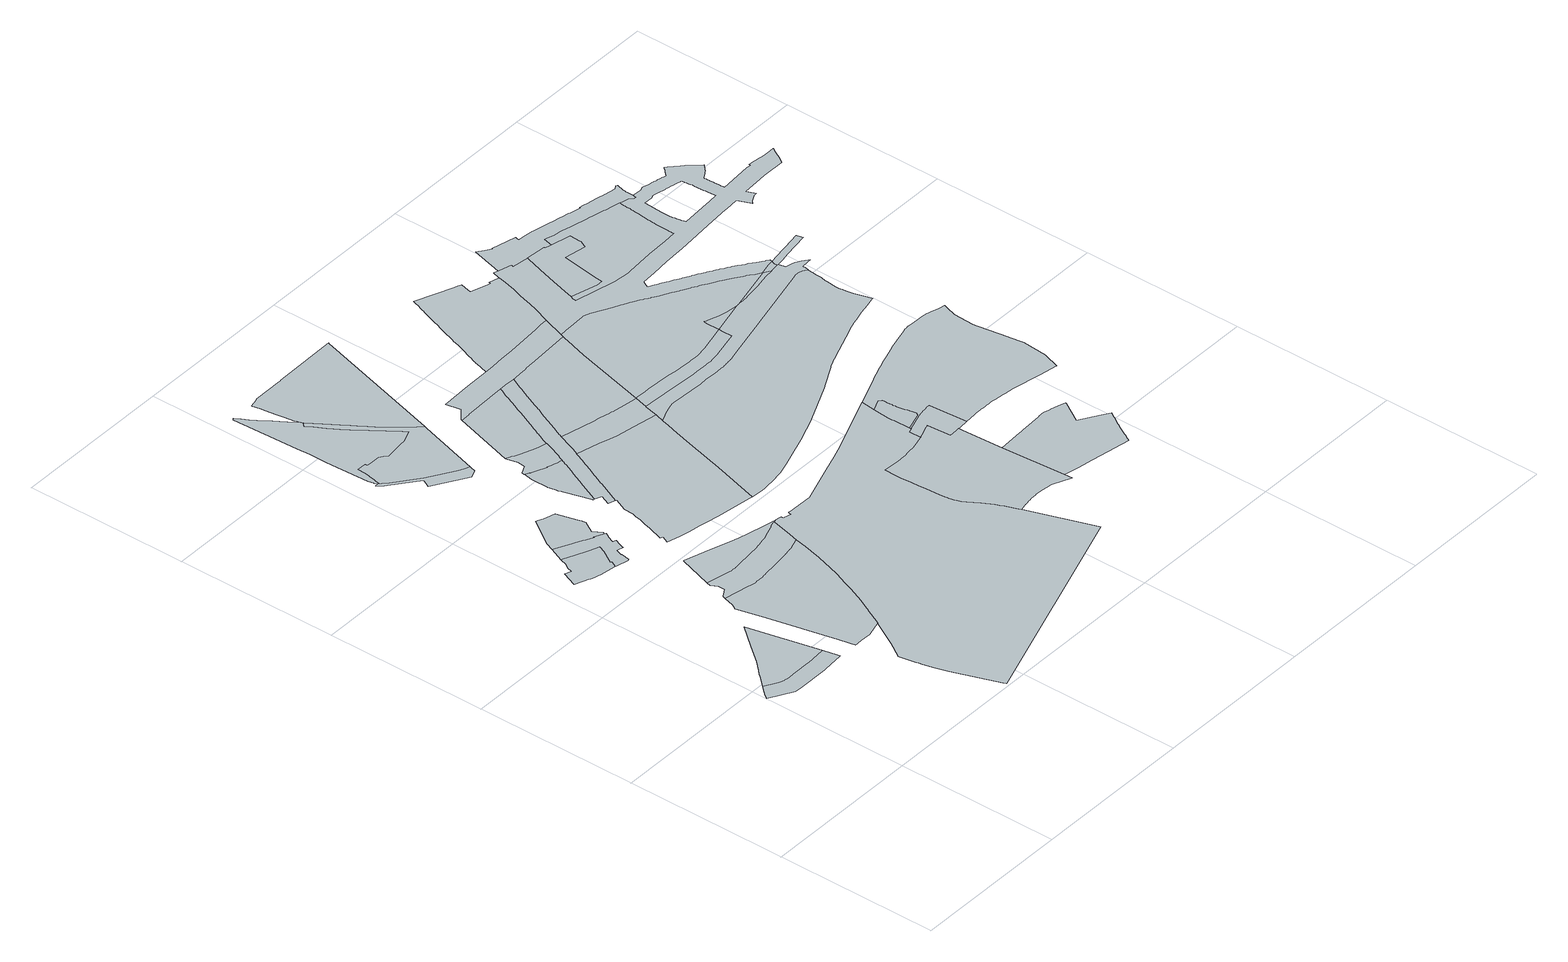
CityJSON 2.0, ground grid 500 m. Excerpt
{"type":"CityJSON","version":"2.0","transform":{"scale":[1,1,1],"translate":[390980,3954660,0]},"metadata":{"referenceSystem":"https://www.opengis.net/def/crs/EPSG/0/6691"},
"CityObjects":{
"object1":{"type":"GenericCityObject","attributes":{"class":"9","urbanPlanType":"21","prefecture":"13","city":"13100"},"geometry":[{"type":"MultiSurface","lod":"0","boundaries":[[[0,1,2,3,4,5,6,7,8,9,10,11,12,13,14,15,16,17,18,19,20,21,22,23,24,25,26]]]}]},
"object2":{"type":"GenericCityObject","attributes":{"class":"11","urbanPlanType":"21","prefecture":"13","city":"13100"},"geometry":[{"type":"MultiSurface","lod":"0","boundaries":[[[27,28,29,30,31,32,33,14,13,12,11,10,9,8,7,6,5,4,3,2,1,0,26]]]}]},
"object3":{"type":"GenericCityObject","attributes":{"class":"12","urbanPlanType":"21","prefecture":"13","city":"13100"},"geometry":[{"type":"MultiSurface","lod":"0","boundaries":[[[34,35,36,37,38,39,40,41,42,43,44,45,46,47,48,49,50,51,52,53,54]]]}]},
"object4":{"type":"GenericCityObject","attributes":{"class":"11","urbanPlanType":"21","prefecture":"13","city":"13100"},"geometry":[{"type":"MultiSurface","lod":"0","boundaries":[[[55,56,57,58,59,60,61,62,63,41,40,39,38,37,36,35,34,54,64,65,66,67,68,69,70,71,72,73,74,75,76,77,78,79,80,81]]]}]},
"object5":{"type":"GenericCityObject","attributes":{"class":"11","urbanPlanType":"21","prefecture":"13","city":"13100"},"geometry":[{"type":"MultiSurface","lod":"0","boundaries":[[[82,83,84,85,86,87,88,89,90,91,92,93,94,95,96,97,98,99,100,101,102,103,104,105,106,107,108,109,110,111,112,113,114,115,116,117,118,119,120,121,122,123,124,125,126,127,128,129,130,131,132,133,134,135,136,137,138,139,140,141,142,143,144,145,146,147,148,149,150,151,152,153,154,155,156,157,158]]]}]},
"object6":{"type":"GenericCityObject","attributes":{"class":"9","urbanPlanType":"21","prefecture":"13","city":"13100"},"geometry":[{"type":"MultiSurface","lod":"0","boundaries":[[[159,160,161,162,163,164,63,62,61,60,59,58,57,56,55,81,165,166,167,168,169,170,171,172]]]}]},
"object7":{"type":"GenericCityObject","attributes":{"class":"11","urbanPlanType":"21","prefecture":"13","city":"13100"},"geometry":[{"type":"MultiSurface","lod":"0","boundaries":[[[173,174,175,176,177,178,179,180,181,182,183,184,185,186,187,188,189,190,191,192,193,194,195,196,197,198,199,200,201,202,203,204,205,206,207,208,209,210,211,148,147,146,145,144,143,142,141,140,139,138,137,136,135,134,133,132,131,130,129,128,127,126,125,124,123,122,121,120,119,118,117,116,115,114,113,112,111,110,109,108,107,106,105,104,103,102,101,100,99,98,97,96,95,94,93]]]}]},
"object8":{"type":"GenericCityObject","attributes":{"class":"5","urbanPlanType":"21","prefecture":"13","city":"13100"},"geometry":[{"type":"MultiSurface","lod":"0","boundaries":[[[212,213,214,215,216,217,218,219,220,221,222,223,224,225,226,227,228,229,230,231,232,233,234,235,236,237,238,239]]]}]},
"object9":{"type":"GenericCityObject","attributes":{"class":"11","urbanPlanType":"21","prefecture":"13","city":"13100"},"geometry":[{"type":"MultiSurface","lod":"0","boundaries":[[[240,241,242,243,244,245,246,247,248,207,206,205,204,203,202,201,200,199,198,197,196,195,194,193,192,191,190,189,188,187,186,185,184,183,182,181,180,179,178,177,176,175,249]]]}]},
"object10":{"type":"GenericCityObject","attributes":{"class":"5","urbanPlanType":"21","prefecture":"13","city":"13100"},"geometry":[{"type":"MultiSurface","lod":"0","boundaries":[[[250,251,252,253,254,255,256,257,258,259,260,261,262,263,264,265,266,267,268,269,270,271,272,273,274,275,276,277,278,279,280,281,282,283,284,285,286,287,288,289,290,291,292,293,294,295,296,297,298,299,300,301,302,303,223,222,221,220,219,218,217,216,215,214,213,212,239,304,305]]]}]},
"object11":{"type":"GenericCityObject","attributes":{"class":"11","urbanPlanType":"21","prefecture":"13","city":"13100"},"geometry":[{"type":"MultiSurface","lod":"0","boundaries":[[[306,307,308,309,310,311,312,313,314,315,316,317,318,319,320,321,322,323,324,325,326,327,328,223,303,302,301,300,299,298,297,296,295,294,293,292,291,290,289,288,287,286,285,284,283,282,281,280,279,278,277,276,275,274,273,272,271,270,269,268]]]}]},
"object12":{"type":"GenericCityObject","attributes":{"class":"9","urbanPlanType":"21","prefecture":"13","city":"13100"},"geometry":[{"type":"MultiSurface","lod":"0","boundaries":[[[329,330,331,332,333,334,335,336,337,338,339,340,341,342,343,344,345,346,347,348,349,350,351,352,353,354,355,356,357,358,359,360,361,362,363,364,365,366,367,368,369,370,371,372,373,374,375,376,377,378,379]]]}]},
"object13":{"type":"GenericCityObject","attributes":{"class":"9","urbanPlanType":"21","prefecture":"13","city":"13100"},"geometry":[{"type":"MultiSurface","lod":"0","boundaries":[[[380,381,382,383,384,385,386,387,388,389,390,391,392,393,394,395,396,397,398,399,400,341,340,339,338,337,336,335,334,333,332,331,330,329,379,401,402,403,404,405,406,407,408]]]}]},
"object14":{"type":"GenericCityObject","attributes":{"class":"11","urbanPlanType":"21","prefecture":"13","city":"13100"},"geometry":[{"type":"MultiSurface","lod":"0","boundaries":[[[409,410,411,412,413,414,415,416,417,418,419,420,421,422,423,424,425,426,427,428,429,430,431,249,175,174,173,93,92,91,90,89,88,87,86,85,84,83,82,158,432,433,434,435,436,437,438,439,440,441,442,443,444,445,446,447,448,449,450,451,452,453,454,455,456,457,458,459,460,461,462,463,464,465,466,467,468,469,470,471,472,473,474,475,476,477,478,479,480,481,482,483,484,485,486,487,488,489,490,491,492,493,494,495,496,497,498,499,500,501,502,503,504,505,506,507,508,509,510,511,512,513,514,515,516,517,518,519,520,521,522,523,524,525,526,527,528,529,530,531,532,533,534,535,536,537,538,539,540,541,542]]]}]},
"object15":{"type":"GenericCityObject","attributes":{"class":"5","urbanPlanType":"21","prefecture":"13","city":"13100"},"geometry":[{"type":"MultiSurface","lod":"0","boundaries":[[[543,544,545,546,547,548,549,550,551,552,553,554,555,556,557,558,559,560,561,562,563,564,268,267,266,265,264,263,262,261,260,259,258,257,256,255,254,253,252,251,250,305]]]}]},
"object16":{"type":"GenericCityObject","attributes":{"class":"9","urbanPlanType":"21","prefecture":"13","city":"13100"},"geometry":[{"type":"MultiSurface","lod":"0","boundaries":[[[565,566,567,568,569,570,571,572,573,574,575,576,577,578,579,580,581,582,583,584,585,586,587,588,589,590,591,592,593,594,595,596,597,598,599,600,601,602,603,604,605,606,607,608,609,610,611,612,613,614,615,616,617,618,619,620,621,622,623,624]]]}]},
"object17":{"type":"GenericCityObject","attributes":{"class":"10","urbanPlanType":"21","prefecture":"13","city":"13100"},"geometry":[{"type":"MultiSurface","lod":"0","boundaries":[[[625,626,627,628,629,630,631,632,633,634,635,636,637,638,639,640,641,642,643,644,645,646,647,648,649,650,651,652,653,408,407,406,405,404,403,402,401,379,378,377,376,375,374,373,372,371,370,369,368,367,366,365,364,654,655,596,595,594,593,592,591,590,589,588,587,586,585,584,583,582,581,580,579,578,577,576,575,574,573,572,656,657,658,659,660,661,662,663,664,665,666,667,668,669,670,671,672,673,674,675,676,677,678,679,680,681,682,683,684,685,686,687,688,689,690]]]}]},
"object18":{"type":"GenericCityObject","attributes":{"class":"9","urbanPlanType":"21","prefecture":"13","city":"13100"},"geometry":[{"type":"MultiSurface","lod":"0","boundaries":[[[653,652,651,650,649,648,647,646,645,644,643,642,641,640,639,638,637,636,635,634,633,632,631,630,629,628,627,691,692,693,394,393,392,391,390,389,388,387,386,385,384,383,382,381,380,408]]]}]},
"object19":{"type":"GenericCityObject","attributes":{"class":"9","urbanPlanType":"21","prefecture":"13","city":"13100"},"geometry":[{"type":"MultiSurface","lod":"0","boundaries":[[[694,695,696,697,698,699,700,660,659,658,657,656,572,571,570,569,568,567,566,565,624,701,702,703]]]}]},
"object20":{"type":"GenericCityObject","attributes":{"class":"9","urbanPlanType":"21","prefecture":"13","city":"13100"},"geometry":[{"type":"MultiSurface","lod":"0","boundaries":[[[704,705,706,707,708,709,710,711,712,713,714,715,690,689,688,687,686,685,684,683,682,681,680,679,678,677,676,675,674,673,672,671,670,669,668,667,666,665,664,663,662,661,660,700,699,698,697,696,695,694,703]]]}]},
"object21":{"type":"GenericCityObject","attributes":{"class":"10","urbanPlanType":"21","prefecture":"13","city":"13100"},"geometry":[{"type":"MultiSurface","lod":"0","boundaries":[[[716,717,718,719,720,721,722,723,724,725,726,727,728,729,693,692,691,627,626,625,690,715,714,713,712,711,710,709,708,707,730]]]}]},
"object22":{"type":"GenericCityObject","attributes":{"class":"5","urbanPlanType":"21","prefecture":"13","city":"13100"},"geometry":[{"type":"MultiSurface","lod":"0","boundaries":[[[731,732,733,734,735,736,737,738,739,740,741,531,530,529,528,527,526,525,524,523,522,521,520,519,518,517,516,515,514,513,512,511,510,509,508,507,506,505,504,503,502,501,500,499,498,497,496,495,494,493,492,491,490,489,488,487,486,485,484,483,482,481,480,479,478,477,476,475,474,473,472,471,470,469,468,467,466,465,464,463,462,461,460,459,458,457,456,742,743,744,745,746,747,748,749,750,751,752,753,754,755,756,757,758,759,760,761,762,763,764,765,766,767,768,769,770,771,772,773,774,775,776,777,778,779,780,781,782,783,784,785,786,787,788,789,790,791,792,793,794,795,796,797,798,799,800,801,802,803,804,805,806,807,808,809,810,811,812,813,814,815,816,817,818,819,820,821,822,823,824,825,826,827]]]}]},
"object23":{"type":"GenericCityObject","attributes":{"class":"11","urbanPlanType":"21","prefecture":"13","city":"13100"},"geometry":[{"type":"MultiSurface","lod":"0","boundaries":[[[828,829,830,831,832,833,834,835,836,837,838,839,840,841,842,843,844,845,846,847,848,849,850,851,852,853,854,855,856,857,858,859,860,861,862,863,864,865,866,703,702]]]}]},
"object24":{"type":"GenericCityObject","attributes":{"class":"10","urbanPlanType":"21","prefecture":"13","city":"13100"},"geometry":[{"type":"MultiSurface","lod":"0","boundaries":[[[867,868,869,870,871,872,873,874,875,876,877,878,879,880,881,882,883,884,885,886,887,888,889,890,891,892,893,894,895,896,897,898,899,900,901,902,903,904,905,906,907,908,909,725,724,723,722,721,720,719,718,910,911,912,913,914,915]]]}]},
"object25":{"type":"GenericCityObject","attributes":{"class":"6","urbanPlanType":"21","prefecture":"13","city":"13100"},"geometry":[{"type":"MultiSurface","lod":"0","boundaries":[[[916,917,918,919,920,921,533,532,531,741,740,739,738,737,736,735,734,733,732,731,827,922,923]]]}]},
"object26":{"type":"GenericCityObject","attributes":{"class":"5","urbanPlanType":"21","prefecture":"13","city":"13100"},"geometry":[{"type":"MultiSurface","lod":"0","boundaries":[[[924,925,926,927,928,929,930,931,932,933,934,935,936,937,938,939,940,941,942,943,944,945,946,947,948,949,950,542,541,540,539,538,537,536,535,534]]]}]},
"object27":{"type":"GenericCityObject","attributes":{"class":"12","urbanPlanType":"21","prefecture":"13","city":"13100"},"geometry":[{"type":"MultiSurface","lod":"0","boundaries":[[[951,952,953,954,955,956,957,958,959,960,961,962,963,964,965,966,967,968,969,970,971,972,973,974,975,976,977,978,979,980,981,982,983,984,985,986,987,988,989,990,991,992,993,994,995,996,997,998,999,1000,1001,1002,1003,1004,1005,1006,623,622,621,620,619,618,1007,1008,1009,1010,1011,1012,1013,1014,1015,1016,1017,1018,1019,1020,1021,1022,1023,1024,1025,1026,1027,1028,1029,1030,1031,1032,1033,1034,1035,1036,1037,1038,1039,1040,1041,1042,1043,1044,1045,1046,1047,1048,1049,1050,1051,1052,1053,1054,1055,1056,1057,1058,1059]]]}]},
"object28":{"type":"GenericCityObject","attributes":{"class":"5","urbanPlanType":"21","prefecture":"13","city":"13100"},"geometry":[{"type":"MultiSurface","lod":"0","boundaries":[[[1060,1061,1062,1063,1064,1065,1066,1067,1068,825,824,1069,1070,1071,1072,1073,1074,1075,1076,1077,1078,1079,1080,1081,1082,1083,1084,1085,1086,1087,1088,1089,1090,1091,1092,1093,1094,1095]]]}]},
"object29":{"type":"GenericCityObject","attributes":{"class":"11","urbanPlanType":"21","prefecture":"13","city":"13100"},"geometry":[{"type":"MultiSurface","lod":"0","boundaries":[[[1096,1097,1098,1099,1100,1101,1102,1103,1104,1105,1106,1107,1108,1109,1110,1111,1112,1113,1114,1115,1116,1117,1118,1119,1120,1121,1122,1123,1124,1125,1126,1127,1128,1129,1130,1131,1132,1133,1134,1135,1136,1137,1138,1139,1140,1141,1142,1143,1144,1145,1146,1147,1148,1149,1150,1151,1152,1153,1154,730,707,706,705,704,703,866,865,864,863,862,861,860,859,858,857,856,855,854,853,852,851,850,849,848,847,846,1155,1156,1157,1158,1159,1160,1161,1162,1163,1164,1165,1166,1167,1168,1169,1170,1171,1172]]]}]},
"object30":{"type":"GenericCityObject","attributes":{"class":"12","urbanPlanType":"21","prefecture":"13","city":"13100"},"geometry":[{"type":"MultiSurface","lod":"0","boundaries":[[[1173,1174,1175,1176,1177,1178,1179,1180,1181,1182,1183,1184,1185,1186,1187,1188,1189,1190,1191,1192,1193,1194,1171,846,845,844,843,842,841,840,839,838,837,836,835,834,833,832,831,830,829,828,702,701,624,623,1006,1005,1004,1003,1002,1001,1000,999,998,997,996,995,994,993,992,991,990,989,988,987,986,985,984,983,982,981,980,979,978,977,976,975,974,973,972,971,970,969,968,967,966,965,964,963,962,961,960,959,958,957,956,955,954,953,952,951,1059,1195,1196,1197,1198,1199,1200,1201,1202,1203,1204,1205,1206,1207,1208,1209,1210,1211,1212]]]}]},
"object31":{"type":"GenericCityObject","attributes":{"class":"5","urbanPlanType":"21","prefecture":"13","city":"13100"},"geometry":[{"type":"MultiSurface","lod":"0","boundaries":[[[1213,1214,1215,1216,1217,1218,1219,1220,1221,1222,1223,1224,1225,1226,1227,1228,1229,1230,1231,1232,1233,1234,1235,1236,1237,409,542,950,949,948,947,946,945,944,943,942,941,940,939,938,937,936,935,934,933,932,931,930,929,928,927,926,925,924,534,533,921,920,919,918,917,916,923,1238,1239,1240,1241,1242,1243,1244,1245,1246,1247,1248,1249,1250,1251,1252,1253,1254,1255,1256,1257,1258,1259,1260,1261,1262,1263,1264,1265,1266,1267,1268,1269,1270,1271,1272,1273]]]}]},
"object32":{"type":"GenericCityObject","attributes":{"class":"12","urbanPlanType":"21","prefecture":"13","city":"13100"},"geometry":[{"type":"MultiSurface","lod":"0","boundaries":[[[1170,1169,1168,1167,1166,1165,1164,1163,1162,1161,1160,1159,1158,1157,1156,1155,846,1171]]]}]},
"object33":{"type":"GenericCityObject","attributes":{"class":"9","urbanPlanType":"21","prefecture":"13","city":"13100"},"geometry":[{"type":"MultiSurface","lod":"0","boundaries":[[[1274,1275,1276,1277,1278,1279,1280,1281,1282,1283,1284,1285,1286,1287,1288,1289,1290,1291,1292,1293,1294,1295,1296]]]}]},
"object34":{"type":"GenericCityObject","attributes":{"class":"5","urbanPlanType":"21","prefecture":"13","city":"13100"},"geometry":[{"type":"MultiSurface","lod":"0","boundaries":[[[1297,1298,1299,1300,1301,1302,1303,1304,1305,1306,1307,1308,1309,1310,1311,1312,1313,1314,1315,1316,1317,1296,1295,1294,1293,1292,1291,1290,1289,1288,1287,1286,1285,1284,1318,1319,1320,1321,1322,1323,1324,1325,1326,1327,1328,1329,1330,1331,1332,1333,1334,1335,1336,1337,1338,1339,1340,1341,1342,1343,1344,1345,1346,1347,1348,1349,1350,1351,1352,1353,1354,1355,1356,1357,1358,1359,1360,1361,1362,1363,1364,1365,1366,1367,1368]]]}]},
"object35":{"type":"GenericCityObject","attributes":{"class":"11","urbanPlanType":"21","prefecture":"13","city":"13100"},"geometry":[{"type":"MultiSurface","lod":"0","boundaries":[[[1369,1370,1371,1172,1171,1194,1193,1192,1191,1190,1189,1188,1187,1186,1185,1184,1183,1182,1181,1180]]]}]},
"object36":{"type":"GenericCityObject","attributes":{"class":"10","urbanPlanType":"21","prefecture":"13","city":"13100"},"geometry":[{"type":"MultiSurface","lod":"0","boundaries":[[[1372,1373,1374,1375,1376,1377,1378,1379,1276,1275,1274,1296,1317,1316,1315,1314,1313,1312,1311,1310,1309,1308,1307,1306,1305,1304,1303,1302,1301,1300,1299,1298,1297,1368,1380,1381,1382,1383,1384,1385,1386,1387,1388,1389,1390,1391,1392,1393,1394,1395,1396,1397,1398,1399,1400,1401,1402,1403,1404,1405,1406,1407,1408,1409,1410,1411,1412,1413,1414,1415,1416,1417,1418,1419,1420,1421,1422,1423,1424,1425]]]}]},
"object37":{"type":"GenericCityObject","attributes":{"class":"9","urbanPlanType":"21","prefecture":"13","city":"13100"},"geometry":[{"type":"MultiSurface","lod":"0","boundaries":[[[1179,1178,1177,1176,1426,1172,1371,1370,1369,1180]]]}]},
"object38":{"type":"GenericCityObject","attributes":{"class":"9","urbanPlanType":"21","prefecture":"13","city":"13100"},"geometry":[{"type":"MultiSurface","lod":"0","boundaries":[[[1427,915,914,913,912,911,910,718,717,716,730,1154,1153,1152,1151,1150,1149,1148,1147,1146,1145,1144,1143,1142,1141,1140,1139,1138,1137,1136,1135,1134,1133,1132,1131,1130,1129,1128,1127,1126,1125,1124,1123,1122,1121,1120,1119,1118,1117,1116,1115,1114,1113,1112,1111,1110,1109,1108,1107,1106,1105,1104,1103,1102,1101,1100,1099,1098,1097,1096,1172,1426,1176,1428,1429,1430,1431,1432,1433,1434,1435,1436,1437,1438,1439,1440,1441,1442,1443,1444,1445,1446,1447,1448,1449,1450,1451,1452,1453,1454,1455,1456,1457,1458,1459,1460,1461,1462,1463,1464,1465,1466,1467,1468,1469,1470,1471,1472,1473,1474,1475,1476,1477,1478,1479,1480,1481,1482,1483,1484,1485,1486,1487,1488,1489,1490,1491,1492,1493,1494,1495,1496,1497,1498,1499,1500,1501,1502,1503,1504,1505,1506,1507,1508,1509,1510,1511,1512,1513,1514,1515,1516,1517,1518,1519,1520,1521,1522,1523,1524,1525,1526,1527,1528,1529,1530,1531,1532,1533,1534,1535,1536,1537,1538,1539,1540,1541,1542,1543,1544,1545,1546,1547,1548,1549,1550,1551,1552,1553,1554,1555,1556,1557,1558,1559,1560,1561,1562,1563,1564,1565,1566,1567,1568,1569,1570,1571,1572,1573,1574,1575,1576,1577,1578,1579,1580,1581,1582,1583,1584,1585,1586,1587,1588,1589,1590,1591,1592,1593,1594,1386,1385,1384,1383,1382,1381,1380,1368,1367,1366,1365,1364,1363,1362,1361,1360,1359,1358,1357,1356,1355,1354,1353,1352,1351,1350,1349,1348,1347,1346,1345,1344,1343,1342,1341,1340,1339,1338,1337,1336,1335,1334,1333,1332,1331,1330,1329,1328,1327,1326,1325,1324,1323,1322,1321,1320,1319,1318,1284,1283,1282,1281,1280,1279,1278,1277,1276,1379,1378,1377],[1595,1596,1597,1598,1599,1600,1601,1602,1603,1604,1605,1606,1607,1608,1609,1610,1611,1612,1613,1614,1615,1616,1617,1618,1619,1620,1621,1622,1623,1624,1625,1626,1627,1628,1629,1630,1631,1632,1633,1634,1635,1636,1637,1638,1639,1640,1641,1642,1643,1644,1645,1646,1647,1648,1649,1650,1651]]]}]}
},
"vertices":[
[192,464,0],[188,464,0],[128,464,0],[124,464,0],[104,464,0],[100,464,0],[97,464,0],[96,465,0],[91,465,0],[87,466,0],[84,468,0],[81,469,0],[78,470,0],[76,471,0],[36,493,0],[21,476,0],[11,465,0],[3,454,0],[3,453,0],[74,414,0],[91,413,0],[192,413,0],[197,414,0],[264,419,0],[261,432,0],[257,451,0],[253,469,0],
[203,691,0],[148,623,0],[108,572,0],[83,544,0],[72,534,0],[65,526,0],[36,494,0],
[202,1132,0],[198,1133,0],[223,1175,0],[231,1195,0],[201,1208,0],[168,1222,0],[132,1237,0],[126,1239,0],[125,1236,0],[121,1219,0],[110,1204,0],[105,1187,0],[85,1194,0],[66,1147,0],[110,1130,0],[112,1128,0],[123,1124,0],[129,1122,0],[135,1121,0],[141,1120,0],[192,1112,0],
[256,1235,0],[254,1231,0],[252,1233,0],[228,1245,0],[227,1246,0],[208,1254,0],[196,1260,0],[191,1262,0],[146,1285,0],[197,1111,0],[234,1103,0],[237,1103,0],[242,1131,0],[241,1131,0],[240,1131,0],[247,1152,0],[268,1147,0],[269,1150,0],[270,1153,0],[274,1164,0],[280,1180,0],[276,1181,0],[270,1183,0],[279,1205,0],[280,1206,0],[287,1219,0],[282,1221,0],
[453,470,0],[458,481,0],[463,490,0],[465,495,0],[481,527,0],[502,577,0],[513,605,0],[529,646,0],[539,676,0],[554,726,0],[568,782,0],[576,818,0],[564,814,0],[563,813,0],[552,810,0],[548,809,0],[539,806,0],[533,805,0],[531,804,0],[529,804,0],[528,804,0],[526,803,0],[524,803,0],[522,803,0],[522,802,0],[521,802,0],[519,802,0],[517,801,0],[515,801,0],[513,801,0],[512,801,0],[512,800,0],[510,800,0],[508,800,0],[506,800,0],[504,799,0],[503,799,0],[501,799,0],[499,798,0],[498,798,0],[497,798,0],[496,798,0],[494,798,0],[493,798,0],[464,794,0],[413,788,0],[412,788,0],[411,787,0],[410,787,0],[409,787,0],[408,787,0],[406,787,0],[405,787,0],[404,787,0],[403,787,0],[402,787,0],[399,786,0],[394,786,0],[388,786,0],[382,785,0],[376,786,0],[370,786,0],[364,786,0],[357,787,0],[351,788,0],[346,789,0],[266,805,0],[257,773,0],[248,757,0],[269,669,0],[315,467,0],[322,432,0],[326,417,0],[333,417,0],[350,418,0],[382,417,0],[434,432,0],
[244,1381,0],[234,1384,0],[219,1390,0],[211,1393,0],[202,1379,0],[158,1312,0],[286,1228,0],[269,1254,0],[290,1289,0],[289,1294,0],[288,1301,0],[286,1307,0],[285,1313,0],[268,1373,0],
[584,849,0],[593,888,0],[599,911,0],[594,910,0],[588,908,0],[582,906,0],[578,904,0],[574,902,0],[571,901,0],[564,898,0],[541,891,0],[532,887,0],[524,885,0],[519,884,0],[507,881,0],[502,880,0],[498,879,0],[495,879,0],[493,878,0],[489,878,0],[487,877,0],[454,873,0],[401,867,0],[396,866,0],[394,866,0],[389,866,0],[386,866,0],[382,865,0],[378,866,0],[375,866,0],[371,866,0],[368,866,0],[364,867,0],[361,868,0],[288,882,0],[284,869,0],[295,850,0],[295,830,0],[269,814,0],
[285,1671,0],[284,1672,0],[270,1678,0],[251,1688,0],[174,1735,0],[94,1797,0],[91,1799,0],[89,1802,0],[87,1804,0],[84,1806,0],[82,1809,0],[81,1811,0],[69,1811,0],[70,1809,0],[72,1806,0],[74,1803,0],[77,1800,0],[79,1797,0],[82,1794,0],[85,1792,0],[88,1789,0],[165,1729,0],[163,1723,0],[153,1704,0],[255,1642,0],[263,1645,0],[280,1652,0],[286,1671,0],
[598,914,0],[593,915,0],[566,920,0],[486,939,0],[477,942,0],[476,942,0],[404,965,0],[324,989,0],[323,989,0],[606,913,0],
[331,1884,0],[324,1891,0],[322,1893,0],[317,1898,0],[309,1908,0],[296,1924,0],[290,1932,0],[286,1938,0],[262,1971,0],[254,1982,0],[251,1986,0],[236,2010,0],[226,2024,0],[219,2035,0],[211,2047,0],[200,2065,0],[186,2085,0],[173,2105,0],[159,2126,0],[149,2115,0],[154,2108,0],[162,2094,0],[179,2064,0],[197,2034,0],[212,2012,0],[221,2000,0],[242,1972,0],[267,1937,0],[279,1922,0],[293,1902,0],[302,1888,0],[286,1882,0],[275,1878,0],[262,1873,0],[251,1872,0],[235,1870,0],[220,1868,0],[200,1866,0],[187,1863,0],[182,1871,0],[179,1874,0],[167,1881,0],[143,1881,0],[123,1881,0],[123,1890,0],[95,1891,0],[93,1868,0],[93,1864,0],[91,1851,0],[90,1846,0],[88,1836,0],[87,1829,0],[85,1822,0],[83,1811,0],[342,1862,0],[345,1871,0],
[156,2131,0],[153,2136,0],[136,2161,0],[124,2178,0],[118,2187,0],[114,2193,0],[103,2209,0],[80,2244,0],[70,2262,0],[59,2279,0],[57,2277,0],[55,2275,0],[60,2140,0],[63,2068,0],[65,2027,0],[66,1971,0],[67,1956,0],[71,1838,0],[75,1822,0],[75,1821,0],[77,1818,0],[79,1815,0],[80,1812,0],
[452,1504,0],[450,1504,0],[442,1506,0],[433,1509,0],[424,1511,0],[415,1514,0],[411,1515,0],[410,1514,0],[384,1524,0],[372,1529,0],[361,1533,0],[362,1535,0],[349,1540,0],[348,1535,0],[347,1528,0],[346,1521,0],[345,1514,0],[344,1507,0],[344,1500,0],[344,1493,0],[344,1486,0],[344,1479,0],[344,1472,0],[345,1465,0],[345,1460,0],[346,1455,0],[347,1450,0],[347,1445,0],[348,1440,0],[349,1435,0],[350,1430,0],[352,1426,0],[356,1411,0],[376,1338,0],[377,1335,0],[382,1334,0],[384,1340,0],[395,1364,0],[396,1366,0],[408,1394,0],[416,1411,0],[417,1414,0],[430,1444,0],[432,1448,0],[437,1459,0],[442,1469,0],[449,1485,0],[450,1488,0],[454,1495,0],[455,1499,0],[457,1502,0],
[471,1583,0],[465,1585,0],[457,1587,0],[450,1589,0],[442,1591,0],[434,1594,0],[427,1597,0],[419,1600,0],[412,1603,0],[399,1608,0],[396,1610,0],[387,1615,0],[384,1616,0],[376,1621,0],[371,1624,0],[370,1620,0],[378,1586,0],[375,1562,0],[351,1550,0],[350,1549,0],[349,1542,0],[463,1517,0],[466,1522,0],[468,1529,0],[479,1556,0],[481,1561,0],[482,1565,0],[484,1570,0],[488,1579,0],
[1139,1053,0],[942,974,0],[912,963,0],[856,944,0],[739,905,0],[658,907,0],[657,907,0],[656,907,0],[655,906,0],[654,906,0],[654,905,0],[653,905,0],[653,904,0],[653,903,0],[652,897,0],[647,898,0],[638,900,0],[633,901,0],[627,902,0],[627,909,0],[617,911,0],[610,912,0],[608,912,0],[432,427,0],[431,427,0],[411,391,0],[408,385,0],[394,361,0],[388,349,0],[379,336,0],[367,315,0],[357,301,0],[359,288,0],[360,279,0],[366,248,0],[368,242,0],[370,230,0],[375,211,0],[379,196,0],[390,157,0],[441,18,0],[443,9,0],[1115,238,0],[1114,239,0],[1114,241,0],[1113,243,0],[1113,244,0],[1044,444,0],[1041,454,0],[1038,460,0],[1036,466,0],[1034,472,0],[1032,478,0],[1029,484,0],[1027,489,0],[1024,495,0],[1021,501,0],[1019,506,0],[1016,512,0],[1013,518,0],[1010,523,0],[1007,529,0],[1004,534,0],[1001,540,0],[998,545,0],[994,550,0],[991,556,0],[988,561,0],[984,566,0],[984,567,0],[982,569,0],[981,571,0],[979,574,0],[978,576,0],[976,579,0],[975,581,0],[974,584,0],[972,586,0],[971,589,0],[970,592,0],[969,594,0],[968,597,0],[967,600,0],[966,602,0],[965,605,0],[965,608,0],[964,611,0],[963,613,0],[963,616,0],[962,619,0],[962,622,0],[962,625,0],[961,628,0],[961,630,0],[959,650,0],[957,681,0],[956,692,0],[954,719,0],[953,739,0],[951,774,0],[951,788,0],[951,826,0],[971,825,0],[983,824,0],[989,824,0],[996,824,0],[1003,824,0],[1010,824,0],[1017,824,0],[1024,824,0],[1031,825,0],[1036,825,0],[1042,826,0],[1049,827,0],[1059,828,0],[1066,829,0],[1073,830,0],[1081,832,0],[1091,834,0],[1097,836,0],[1106,838,0],[1115,841,0],[1118,842,0],[1118,880,0],[1130,883,0],[1130,890,0],[1129,941,0],[1129,947,0],[1129,953,0],[1129,961,0],[1129,969,0],[1132,999,0],[1133,1006,0],[1133,1009,0],
[464,2287,0],[465,2289,0],[265,2285,0],[259,2283,0],[258,2285,0],[163,2284,0],[156,2281,0],[142,2278,0],[131,2275,0],[131,2272,0],[133,2262,0],[134,2258,0],[136,2247,0],[136,2244,0],[138,2232,0],[140,2220,0],[143,2200,0],[147,2178,0],[151,2150,0],[152,2147,0],[156,2132,0],[159,2127,0],
[687,1447,0],[628,1458,0],[618,1461,0],[607,1464,0],[576,1473,0],[573,1474,0],[550,1480,0],[503,1491,0],[500,1485,0],[498,1480,0],[496,1475,0],[495,1473,0],[493,1469,0],[491,1464,0],[486,1453,0],[484,1450,0],[480,1439,0],[473,1424,0],[468,1414,0],[462,1400,0],[459,1394,0],[453,1381,0],[453,1380,0],[450,1373,0],[446,1365,0],[445,1362,0],[433,1335,0],[428,1324,0],[427,1322,0],[423,1313,0],[423,1312,0],[412,1288,0],[415,1287,0],[396,1245,0],[396,1216,0],[390,1202,0],[388,1185,0],[382,1167,0],[375,1143,0],[360,1097,0],[364,1095,0],[369,1094,0],[358,1073,0],[369,1070,0],[384,1066,0],[401,1062,0],[427,1057,0],[467,1050,0],[493,1045,0],[526,1040,0],[628,1025,0],[640,1023,0],[643,1022,0],[647,1022,0],[688,1170,0],[721,1292,0],[735,1345,0],[746,1385,0],[752,1406,0],[760,1435,0],
[634,1817,0],[623,1819,0],[594,1818,0],[593,1816,0],[590,1809,0],[586,1802,0],[581,1791,0],[577,1782,0],[577,1780,0],[575,1776,0],[569,1763,0],[566,1755,0],[563,1749,0],[560,1743,0],[554,1729,0],[553,1727,0],[547,1713,0],[536,1689,0],[535,1686,0],[533,1683,0],[531,1678,0],[530,1675,0],[520,1653,0],[518,1649,0],[513,1636,0],[507,1625,0],[507,1623,0],[493,1593,0],[489,1582,0],[404,1326,0],[390,1296,0],[513,1513,0],[523,1541,0],[529,1556,0],[533,1566,0],[534,1568,0],[537,1576,0],[537,1577,0],[547,1599,0],[549,1604,0],[551,1607,0],[565,1638,0],[566,1642,0],[570,1651,0],[572,1656,0],[577,1668,0],[587,1687,0],[586,1687,0],[591,1698,0],[592,1701,0],[594,1706,0],[607,1734,0],[606,1734,0],[610,1742,0],[612,1746,0],[613,1748,0],[622,1768,0],[623,1770,0],[624,1772,0],[629,1783,0],[630,1784,0],[634,1794,0],[637,1801,0],[638,1804,0],[639,1804,0],[645,1817,0],
[457,1813,0],[456,1813,0],[426,1812,0],
[768,1520,0],[701,1531,0],[698,1532,0],[690,1533,0],[679,1536,0],[655,1541,0],[641,1543,0],[771,1478,0],[772,1479,0],[783,1520,0],
[840,1743,0],[862,1812,0],[866,1827,0],[868,1832,0],[856,1831,0],[854,1831,0],[743,1824,0],[721,1823,0],[705,1822,0],[699,1821,0],[675,1819,0],[656,1817,0],
[871,1843,0],[894,1909,0],[894,1910,0],[870,1908,0],[848,1906,0],[740,1899,0],[696,1897,0],[659,1894,0],[626,1893,0],[625,1893,0],[550,1891,0],[453,1888,0],[460,1843,0],[427,1816,0],[871,1841,0],
[1200,788,0],[1173,786,0],[1168,860,0],[1167,860,0],[1163,858,0],[1159,857,0],[1154,855,0],[1148,852,0],[1141,850,0],[1135,847,0],[1122,843,0],[1069,451,0],[1070,451,0],[1072,451,0],[1073,451,0],[1074,452,0],[1075,452,0],[1076,452,0],[1077,452,0],[1079,453,0],[1080,453,0],[1081,453,0],[1082,453,0],[1083,453,0],[1085,454,0],[1086,454,0],[1087,454,0],[1088,454,0],[1089,454,0],[1090,454,0],[1092,455,0],[1093,455,0],[1094,455,0],[1095,455,0],[1096,455,0],[1098,455,0],[1099,455,0],[1100,456,0],[1101,456,0],[1102,456,0],[1104,456,0],[1105,456,0],[1106,456,0],[1107,456,0],[1108,456,0],[1110,456,0],[1111,456,0],[1112,456,0],[1113,456,0],[1115,456,0],[1116,457,0],[1117,457,0],[1118,457,0],[1119,457,0],[1121,457,0],[1122,457,0],[1123,457,0],[1124,457,0],[1125,457,0],[1127,457,0],[1128,457,0],[1129,456,0],[1130,456,0],[1131,456,0],[1133,456,0],[1134,456,0],[1135,456,0],[1136,456,0],[1137,456,0],[1139,456,0],[1140,456,0],[1141,456,0],[1142,456,0],[1143,456,0],[1145,456,0],[1146,455,0],[1147,455,0],[1148,455,0],[1149,455,0],[1151,455,0],[1152,455,0],[1153,455,0],[1154,454,0],[1155,454,0],[1156,454,0],[1158,454,0],[1159,454,0],[1160,454,0],[1161,453,0],[1162,453,0],[1164,453,0],[1175,451,0],[1230,427,0],[1229,452,0],[1217,649,0],[1209,775,0],[1209,789,0],
[792,1478,0],[901,1473,0],[933,1470,0],[958,1470,0],[971,1469,0],[998,1469,0],[1005,1469,0],[1012,1469,0],[1020,1469,0],[1027,1469,0],[1034,1470,0],[1041,1471,0],[1048,1472,0],[1056,1473,0],[1063,1474,0],[1067,1475,0],[1146,1494,0],[1146,1529,0],[1146,1536,0],[1059,1515,0],[1052,1514,0],[1046,1513,0],[1039,1512,0],[1032,1511,0],[1026,1510,0],[1019,1510,0],[1012,1510,0],[1006,1510,0],[999,1510,0],[994,1510,0],[987,1510,0],[971,1511,0],[964,1511,0],[943,1512,0],[908,1516,0],[834,1519,0],[814,1519,0],[811,1520,0],[790,1520,0],
[928,2127,0],[926,2121,0],[920,2122,0],[865,2139,0],[874,2176,0],[865,2179,0],[854,2182,0],[741,2228,0],[738,2220,0],[737,2218,0],[736,2214,0],[734,2208,0],[729,2195,0],[729,2193,0],[726,2185,0],[725,2182,0],[724,2179,0],[722,2174,0],[711,2143,0],[709,2137,0],[699,2109,0],[698,2108,0],[696,2102,0],[688,2078,0],[681,2056,0],[680,2055,0],[676,2044,0],[675,2042,0],[668,2019,0],[667,2017,0],[660,1995,0],[652,1974,0],[651,1973,0],[651,1971,0],[646,1958,0],[644,1952,0],[641,1943,0],[640,1940,0],[639,1938,0],[637,1930,0],[636,1928,0],[634,1919,0],[632,1915,0],[914,1962,0],[922,1987,0],[934,2028,0],[943,2058,0],[953,2094,0],[959,2119,0],
[1238,910,0],[1232,910,0],[1213,907,0],[1212,907,0],[1199,905,0],[1187,902,0],[1216,789,0],[1245,791,0],
[1187,908,0],[1192,917,0],[1191,921,0],[1190,925,0],[1189,929,0],[1188,934,0],[1187,938,0],[1186,942,0],[1185,946,0],[1184,950,0],[1183,954,0],[1182,959,0],[1182,963,0],[1181,967,0],[1180,971,0],[1180,976,0],[1179,980,0],[1179,984,0],[1179,988,0],[1178,993,0],[1178,997,0],[1178,1001,0],[1178,1006,0],[1178,1010,0],[1178,1014,0],[1178,1018,0],[1169,1024,0],
[1482,1521,0],[1479,1523,0],[1478,1523,0],[1476,1524,0],[1475,1525,0],[1473,1526,0],[1471,1526,0],[1469,1527,0],[1467,1527,0],[1465,1528,0],[1462,1528,0],[1460,1528,0],[1458,1528,0],[1456,1528,0],[1454,1528,0],[1452,1528,0],[1450,1528,0],[1448,1527,0],[1230,1473,0],[1212,1468,0],[1100,1441,0],[1076,1435,0],[1073,1434,0],[1069,1433,0],[1066,1433,0],[1063,1432,0],[1060,1432,0],[1056,1431,0],[1053,1431,0],[1050,1430,0],[1046,1430,0],[1043,1430,0],[1040,1429,0],[1036,1429,0],[1033,1429,0],[1030,1428,0],[1027,1428,0],[1023,1428,0],[1020,1428,0],[1017,1428,0],[1013,1428,0],[1010,1428,0],[1007,1428,0],[1003,1428,0],[1000,1428,0],[997,1428,0],[959,1429,0],[937,1428,0],[832,1433,0],[825,1432,0],[814,1429,0],[802,1426,0],[790,1422,0],[780,1418,0],[774,1416,0],[762,1411,0],[655,1020,0],[660,1020,0],[669,1020,0],[684,1020,0],[698,1020,0],[712,1021,0],[727,1022,0],[742,1025,0],[756,1027,0],[771,1030,0],[784,1033,0],[797,1037,0],[811,1041,0],[832,1048,0],[913,1076,0],[936,1085,0],[957,1093,0],[984,1104,0],[1023,1122,0],[1125,1169,0],[1137,1175,0],[1202,1210,0],[1207,1213,0],[1219,1218,0],[1234,1225,0],[1239,1226,0],[1269,1238,0],[1273,1240,0],[1327,1261,0],[1362,1274,0],[1370,1277,0],[1377,1280,0],[1387,1283,0],[1402,1287,0],[1434,1295,0],[1468,1303,0],[1495,1310,0],[1499,1310,0],[1494,1331,0],[1485,1363,0],[1481,1380,0],[1479,1395,0],[1478,1406,0],[1478,1412,0],[1478,1425,0],[1480,1440,0],[1481,1449,0],[1481,1455,0],[1484,1470,0],[1485,1486,0],[1487,1501,0],[1488,1515,0],[1488,1516,0],
[1456,645,0],[1424,654,0],[1419,655,0],[1402,660,0],[1382,659,0],[1378,658,0],[1310,654,0],[1306,654,0],[1281,653,0],[1240,450,0],[1277,443,0],[1322,435,0],[1352,430,0],[1447,413,0],[1449,417,0],[1452,423,0],[1456,429,0],[1459,435,0],[1462,441,0],[1465,446,0],[1468,452,0],[1472,458,0],[1475,464,0],[1478,470,0],[1482,476,0],[1485,482,0],[1489,487,0],[1492,493,0],[1496,499,0],[1499,504,0],[1499,505,0],[1510,522,0],[1488,536,0],[1428,574,0],[1468,639,0],[1469,641,0],
[1403,1602,0],[1394,1608,0],[1389,1611,0],[1381,1617,0],[1377,1620,0],[1370,1625,0],[1367,1627,0],[1362,1630,0],[1356,1634,0],[1342,1643,0],[1325,1654,0],[1314,1661,0],[1308,1665,0],[1294,1673,0],[1280,1681,0],[1273,1685,0],[1265,1690,0],[1264,1691,0],[1261,1692,0],[1257,1694,0],[1255,1695,0],[1247,1700,0],[1245,1701,0],[1240,1704,0],[1238,1704,0],[1234,1707,0],[1229,1709,0],[1229,1710,0],[1214,1718,0],[1213,1719,0],[1210,1720,0],[1194,1730,0],[1192,1730,0],[1165,1745,0],[1161,1747,0],[1150,1754,0],[1145,1757,0],[1141,1759,0],[1140,1759,0],[1129,1766,0],[1126,1768,0],[1119,1772,0],[1115,1775,0],[1097,1785,0],[1096,1785,0],[1091,1788,0],[1074,1797,0],[1068,1800,0],[1051,1808,0],[1047,1810,0],[1018,1824,0],[989,1839,0],[983,1841,0],[981,1842,0],[970,1846,0],[965,1846,0],[905,1843,0],[899,1843,0],[893,1842,0],[1145,1551,0],[1146,1573,0],[1146,1576,0],[1147,1587,0],[1147,1589,0],[1153,1586,0],[1167,1582,0],[1179,1578,0],[1191,1574,0],[1204,1571,0],[1211,1570,0],[1220,1568,0],[1231,1567,0],[1241,1566,0],[1250,1565,0],[1258,1565,0],[1260,1565,0],[1405,1601,0],
[1584,1634,0],[1526,1624,0],[1514,1622,0],[1458,1612,0],[1454,1600,0],[1456,1591,0],[1436,1589,0],[1425,1587,0],[1419,1586,0],[1409,1585,0],[1402,1584,0],[1380,1580,0],[1355,1575,0],[1328,1571,0],[1315,1569,0],[1309,1568,0],[1302,1567,0],[1296,1566,0],[1290,1566,0],[1283,1565,0],[1275,1565,0],[1265,1565,0],[1491,1529,0],[1492,1537,0],[1515,1539,0],[1525,1540,0],[1522,1542,0],[1508,1553,0],[1498,1559,0],[1492,1562,0],[1485,1565,0],[1478,1567,0],[1472,1568,0],[1465,1569,0],[1462,1569,0],[1458,1591,0],[1477,1594,0],[1508,1600,0],[1547,1607,0],[1588,1614,0],
[1575,1150,0],[1550,1157,0],[1535,1160,0],[1530,1161,0],[1526,1162,0],[1490,1163,0],[1471,1164,0],[1466,1164,0],[1465,1164,0],[1461,1164,0],[1457,1163,0],[1452,1163,0],[1449,1162,0],[1441,1160,0],[1423,1155,0],[1374,1141,0],[1359,1136,0],[1330,1127,0],[1325,1125,0],[1310,1120,0],[1287,1112,0],[1275,1108,0],[1254,1100,0],[1234,1092,0],[1232,1091,0],[1262,793,0],[1268,793,0],[1275,794,0],[1282,794,0],[1289,794,0],[1297,795,0],[1304,795,0],[1311,795,0],[1318,795,0],[1326,795,0],[1333,795,0],[1340,794,0],[1347,794,0],[1355,794,0],[1362,793,0],[1369,793,0],[1376,792,0],[1384,791,0],[1391,791,0],[1398,790,0],[1405,789,0],[1412,788,0],[1420,787,0],[1427,786,0],[1522,768,0],[1575,759,0],[1576,758,0],[1593,811,0],[1600,887,0],[1594,931,0],[1593,933,0],[1579,1023,0],[1577,1039,0],[1579,1103,0],[1590,1137,0],[1593,1146,0],
[1133,2106,0],[1132,2109,0],[1071,2115,0],[1070,2114,0],[1068,2107,0],[1060,2083,0],[1047,2036,0],[1035,1997,0],[1027,1967,0],[1016,1934,0],[1014,1924,0],[1094,1902,0],[1114,1903,0],[1116,1921,0],[1134,2041,0],[1201,2029,0],[1202,2030,0],[1203,2033,0],[1212,2052,0],[1212,2056,0],[1213,2072,0],[1213,2088,0],[1154,2101,0],
[1384,2080,0],[1381,2081,0],[1355,2086,0],[1353,2087,0],[1342,2089,0],[1323,2093,0],[1303,2098,0],[1300,2098,0],[1288,2101,0],[1284,2102,0],[1266,2106,0],[1260,2107,0],[1258,2108,0],[1257,2108,0],[1238,2112,0],[1237,2112,0],[1236,2112,0],[1212,2118,0],[1189,2122,0],[1170,2127,0],[1160,2129,0],[1010,1913,0],[1009,1906,0],[1009,1905,0],[1132,1877,0],[1139,1876,0],[1147,1875,0],[1155,1874,0],[1164,1873,0],[1173,1872,0],[1180,1872,0],[1188,1872,0],[1195,1872,0],[1282,1879,0],[1351,1883,0],[1391,1886,0],[1390,1890,0],[1390,1896,0],[1390,1900,0],[1390,1908,0],[1390,1912,0],[1390,1929,0],[1390,1939,0],[1391,1943,0],[1391,1948,0],[1392,1953,0],[1392,1956,0],[1392,1960,0],[1393,1969,0],[1393,1970,0],[1393,1971,0],[1393,1976,0],[1394,1980,0],[1395,1988,0],[1395,1992,0],[1396,1997,0],[1396,2001,0],[1397,2008,0],[1398,2015,0],[1398,2019,0],[1399,2025,0],[1399,2029,0],[1399,2034,0],[1400,2041,0],[1400,2050,0],[1401,2053,0],[1401,2057,0],[1401,2062,0],[1402,2071,0],[1402,2072,0],[1403,2075,0],[1403,2076,0],
[1423,1588,0],[1419,1591,0],[1414,1595,0],
[1045,2212,0],[1044,2210,0],[1027,2221,0],[1006,2235,0],[991,2180,0],[980,2140,0],[1021,2128,0],[1019,2121,0],[1411,2074,0],[1421,2072,0],[1424,2071,0],[1434,2069,0],[1442,2060,0],[1448,2059,0],[1449,2069,0],[1450,2089,0],[1450,2094,0],[1451,2099,0],[1452,2105,0],[1453,2110,0],[1454,2114,0],[1455,2119,0],[1457,2124,0],[1458,2127,0],[1453,2129,0],[1443,2123,0],[1408,2129,0],[1407,2129,0],[1404,2129,0],[1390,2132,0],[1380,2134,0],[1361,2137,0],[1352,2139,0],[1339,2142,0],[1323,2145,0],[1323,2142,0],[1306,2145,0],[1304,2146,0],[1287,2149,0],[1285,2150,0],[1260,2155,0],[1258,2156,0],[1230,2162,0],[1226,2163,0],[1213,2166,0],[1200,2169,0],[1171,2175,0],[1167,2176,0],[1166,2176,0],[1160,2177,0],[1133,2180,0],[1117,2181,0],[1118,2189,0],[1119,2193,0],
[1438,1609,0],
[966,2143,0],[1460,1620,0],[1451,1626,0],[1450,1627,0],[1442,1633,0],[1437,1636,0],[1430,1641,0],[1425,1644,0],[1421,1647,0],[1412,1654,0],[1405,1658,0],[1398,1663,0],[1391,1668,0],[1390,1669,0],[1389,1669,0],[1388,1670,0],[1376,1679,0],[1376,1678,0],[1373,1679,0],[1365,1685,0],[1363,1686,0],[1362,1687,0],[1358,1689,0],[1354,1691,0],[1351,1693,0],[1351,1694,0],[1350,1694,0],[1348,1696,0],[1345,1698,0],[1340,1701,0],[1338,1702,0],[1334,1704,0],[1333,1705,0],[1331,1706,0],[1325,1710,0],[1323,1711,0],[1317,1715,0],[1310,1718,0],[1309,1719,0],[1304,1722,0],[1300,1724,0],[1296,1727,0],[1292,1729,0],[1288,1731,0],[1281,1735,0],[1279,1736,0],[1268,1742,0],[1258,1747,0],[1257,1748,0],[1251,1751,0],[1250,1752,0],[1244,1756,0],[1236,1760,0],[1225,1766,0],[1218,1770,0],[1202,1779,0],[1199,1780,0],[1188,1786,0],[1171,1796,0],[1181,1816,0],[1227,1819,0],[1286,1824,0],[1355,1828,0],[1424,1834,0],[1449,1836,0],[1472,1839,0],[1557,1845,0],[1558,1845,0],[1601,1848,0],[1618,1807,0],[1624,1812,0],[1632,1817,0],[1638,1821,0],[1642,1823,0],[1647,1825,0],[1652,1826,0],[1656,1826,0],[1646,1852,0],[1712,1857,0],[1729,1858,0],[1801,1857,0],[1811,1873,0],[1825,1899,0],[1833,1912,0],[1821,1912,0],[1797,1912,0],[1787,1913,0],[1778,1915,0],[1770,1915,0],[1762,1916,0],[1742,1919,0],[1741,1913,0],[1728,1913,0],[1626,1906,0],[1626,1913,0],[1625,1915,0],[1625,1921,0],[1625,1927,0],[1624,1934,0],[1624,1936,0],[1624,1939,0],[1624,1941,0],[1624,1945,0],[1623,1953,0],[1623,1955,0],[1623,1956,0],[1623,1960,0],[1623,1963,0],[1623,1965,0],[1622,1971,0],[1622,1973,0],[1631,1978,0],[1650,1991,0],[1653,1995,0],[1666,2007,0],[1663,2009,0],[1661,2011,0],[1658,2015,0],[1654,2019,0],[1653,2021,0],[1652,2023,0],[1651,2024,0],[1649,2026,0],[1646,2030,0],[1643,2034,0],[1641,2036,0],[1637,2040,0],[1636,2042,0],[1633,2044,0],[1629,2048,0],[1626,2051,0],[1625,2052,0],[1622,2054,0],[1620,2056,0],[1618,2058,0],[1614,2061,0],[1612,2064,0],[1608,2067,0],[1606,2068,0],[1603,2071,0],[1600,2075,0],[1595,2080,0],[1593,2082,0],[1590,2078,0],[1589,2077,0],[1588,2075,0],[1585,2072,0],[1583,2070,0],[1581,2068,0],[1569,2055,0],[1559,2057,0],[1556,2058,0],[1551,2059,0],[1543,2061,0],[1540,2061,0],[1539,2061,0],[1536,2062,0],[1530,2063,0],[1526,2064,0],[1524,2065,0],[1519,2066,0],[1513,2067,0],[1505,2069,0],[1501,2069,0],[1497,2070,0],[1494,2071,0],[1491,2072,0],[1482,2068,0],[1505,2024,0],[1520,2021,0],[1525,2020,0],[1527,2020,0],[1532,2018,0],[1536,2018,0],[1541,2017,0],[1552,2014,0],[1557,2013,0],[1559,2013,0],[1563,2012,0],[1567,2011,0],[1572,2010,0],[1573,2010,0],[1576,2009,0],[1576,2008,0],[1577,2004,0],[1577,1998,0],[1577,1995,0],[1578,1992,0],[1579,1985,0],[1579,1982,0],[1580,1978,0],[1580,1972,0],[1580,1967,0],[1580,1966,0],[1580,1956,0],[1580,1955,0],[1580,1951,0],[1581,1949,0],[1581,1945,0],[1581,1938,0],[1582,1936,0],[1583,1915,0],[1583,1912,0],[1583,1910,0],[1584,1902,0],[1555,1900,0],[1540,1899,0],[1450,1892,0],[1448,1897,0],[1447,1904,0],[1445,1911,0],[1444,1918,0],[1443,1924,0],[1442,1931,0],[1441,1938,0],[1441,1945,0],[1441,1952,0],[1441,1959,0],[1441,1965,0],[1445,2025,0],[1473,2025,0],[1480,2029,0],[1486,2028,0],[1493,2027,0],[1499,2025,0]
]}
